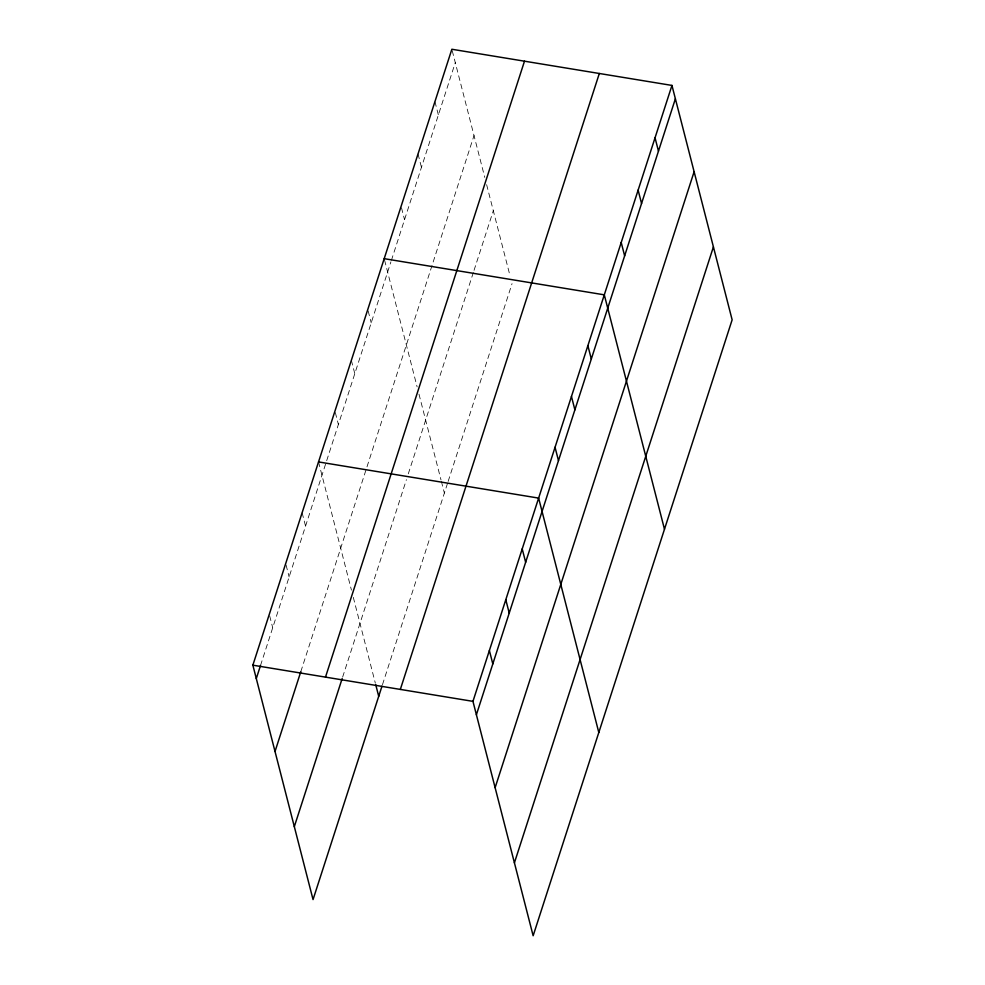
<?xml version="1.0" encoding="UTF-8"?>
<svg xmlns="http://www.w3.org/2000/svg" width="985" height="985" viewBox="0 0 985 985"><rect width="100%" height="100%" fill="white"/><g stroke="black" fill="none" stroke-linecap="round" stroke-linejoin="round"><path stroke-width="0.74" stroke-dasharray="4.92 3.69" d="M260.52 665.491L390.922 261.85M391.39 260.397L455.292 62.621M300.819 671.635L474.019 135.548M342.632 677.101L406.423 479.646M408.295 473.834L473.576 271.786M474.044 270.333L493.313 210.704M382.463 684.698L447.67 482.884M448.138 481.431L512.04 283.643M452.238 50.74L484.78 177.46M486.627 184.688L510.168 276.342M434.939 101.603L438.374 114.974M418.022 153.956L421.457 167.327M401.498 207.798L404.539 219.68M384.581 260.151L417.123 386.883M418.97 394.111L441.009 479.929M441.379 481.394L444.383 493.054M368.168 310.964L371.21 322.846M351.362 360.301L354.797 373.66M335.331 412.592L338.384 424.473M318.537 461.928L351.448 590.138M353.307 597.366L375.347 683.184M302.112 512.742L305.547 526.113M286.081 565.045L289.134 576.927M269.668 615.859L272.71 627.74"/><path stroke-width="1.48" d="M381.995 686.151L313.045 899.576L252.862 665.183L451.856 49.25L671.955 85.424L732.138 319.817L533.144 935.75L472.96 701.357L671.955 85.424M256.297 678.554L260.52 665.491M275.024 751.493L300.819 671.635M325.493 677.126L524.488 61.193M294.318 826.637L342.164 678.554M400.329 689.426L599.323 73.481M476.395 714.728L675.378 98.783M495.123 787.668L694.117 171.722M514.416 862.811L713.411 246.878M384.199 258.673L604.298 294.835L664.481 529.228M318.537 461.928L538.635 498.102L598.806 732.495M252.862 665.183L472.96 701.357M655.037 137.777L658.472 151.148M638.12 190.13L641.555 203.501M621.215 242.482L624.638 255.854M587.885 345.661L591.308 359.02M571.46 396.475L574.895 409.834M555.048 447.288L558.483 460.648M522.21 548.916L525.645 562.275M505.798 599.73L509.233 613.101M489.385 650.543L492.808 663.915M375.716 684.649L378.72 696.321"/></g></svg>
